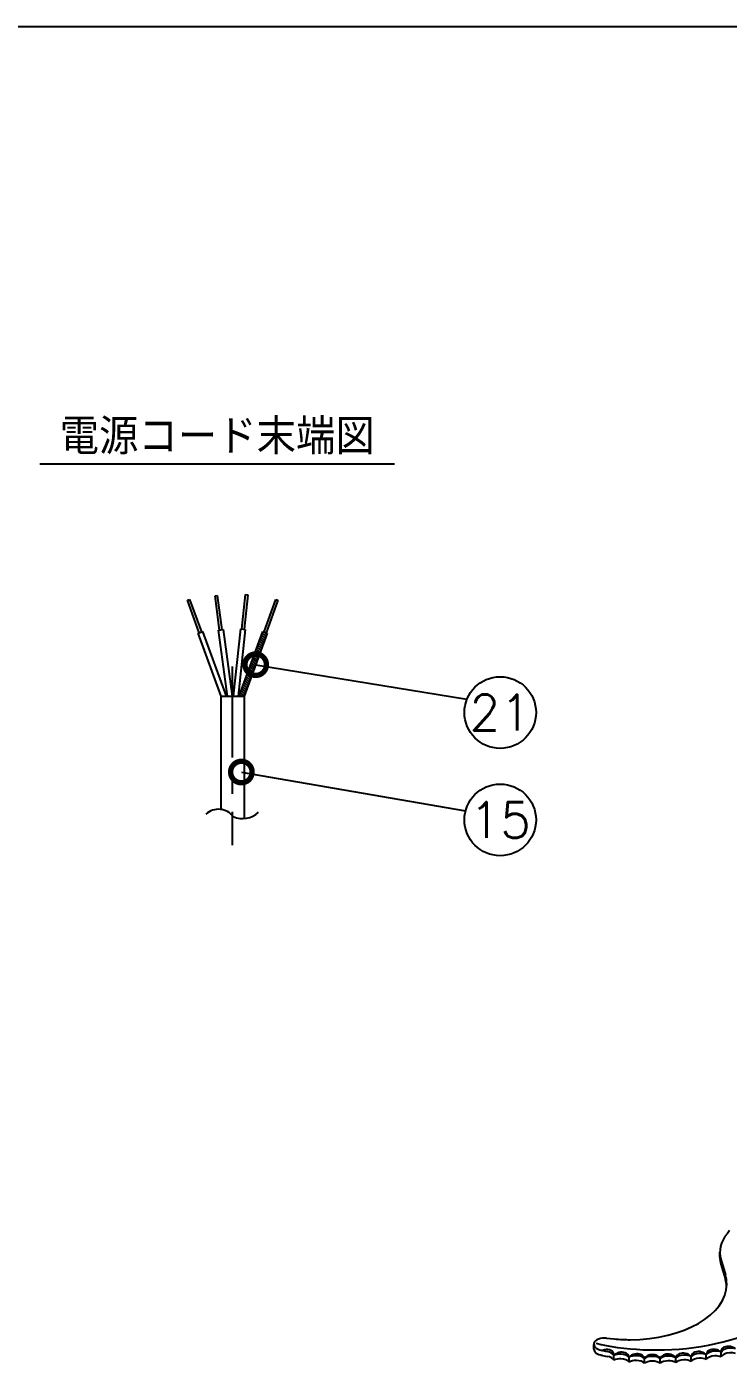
# Model space of a CAD drawing. Extents: x 460 to 8100, y 0 to 5507.
# Drawn here: x 3578 to 4557, y 3640 to 5507 of the extents above; entities that cross this region are included whole.
import ezdxf
from ezdxf.enums import TextEntityAlignment as Align

# ---------------------------------------------------------------- set-up
doc = ezdxf.new("R2010")
doc.units = 0
doc.header["$LTSCALE"] = 4
doc.linetypes.add('CENTER', pattern=[50.8, 31.75, -6.35, 6.35, -6.35])
doc.layers.get('0').update_dxf_attribs({"linetype": 'CONTINUOUS'})
for name, color, linetype in [('DANMEN', 7, 'CONTINUOUS'), ('SIYOU', 7, 'CONTINUOUS'), ('SUNPOU', 7, 'CONTINUOUS'), ('WAKU', 7, 'CONTINUOUS')]:
    doc.layers.add(name, color=color, linetype=linetype)
doc.styles.get("Standard").update_dxf_attribs({"font": 'romans.shx', "bigfont": 'extfont.shx'})
doc.dimstyles.get("Standard").update_dxf_attribs({"dimscale": 20, "dimtxt": 2, "dimasz": 3, "dimexe": 1, "dimexo": 1, "dimgap": 0.6, "dimtad": 3, "dimdec": 0, "dimzin": 0, "dimdsep": 46, "dimtxsty": 'STANDARD', "dimblk1": 'OPEN', "dimblk2": 'OPEN', "dimsah": 1, "dimcen": 1.5, "dimadec": 0, "dimazin": 0, "dimtfac": 1, "dimtdec": 0, "dimtmove": 0, "dimatfit": 0, "dimldrblk": 'DOTSMALL', "dimfxl": 1, "dimtvp": 1, "dimtolj": 1, "dimtzin": 0, "dimarcsym": 0})

# ---------------------------------------------------------------- blocks, each defined once
blk = doc.blocks.new('_DotSmall')
at = {"color": 0, "linetype": 'ByBlock', "const_width": 0.5}
blk.add_lwpolyline([(-0.0625, 0, 1), (0.0625, 0, 1)], format="xyb", close=True, dxfattribs=at)
blk = doc.blocks.new('_OPEN')
at = {"color": 0, "linetype": 'ByBlock'}
for p, q in [((-1, 0.167), (0, 0)), ((0, 0), (-1, -0.167)), ((0, 0), (-1, 0))]:
    blk.add_line(p, q, dxfattribs=at)

msp = doc.modelspace()

# ---------------------------------------------------------------- linework, layer by layer
at = {"layer": 'DANMEN', "color": 2}
for p, q in [((3802.6, 4705.9), (3805.6, 4707)), ((3819.1, 4660.5), (3802.6, 4705.9)), ((3805.6, 4707), (3822.1, 4661.6)), ((3841, 4712), (3844.1, 4712.4)), ((3847.5, 4664.1), (3841, 4712)), ((3844.1, 4712.4), (3850.7, 4664.5)), ((3878.5, 4665.6), (3883.6, 4713.7)), ((3886.8, 4713.3), (3881.7, 4665.3)), ((3883.6, 4713.7), (3886.8, 4713.3)), ((3909.4, 4661.6), (3925.9, 4707)), ((3928.9, 4705.9), (3912.4, 4660.5)), ((3925.9, 4707), (3928.9, 4705.9)), ((3817.6, 4660), (3823.6, 4662.2)), ((3849.8, 4571.6), (3817.6, 4660)), ((3823.6, 4662.2), (3856.6, 4571.6)), ((3846, 4663.9), (3852.3, 4664.8)), ((3858.6, 4571.6), (3846, 4663.9)), ((3852.3, 4664.8), (3865.1, 4571.6)), ((3867, 4571.6), (3876.9, 4665.8)), ((3883.3, 4665.1), (3873.4, 4571.6)), ((3874.9, 4571.6), (3907.9, 4662.2)), ((3876.9, 4665.8), (3883.3, 4665.1)), ((3913.9, 4660), (3881.8, 4571.6)), ((3903.9, 4651), (3909.3, 4647.2)), ((3904.9, 4653.8), (3910.3, 4650)), ((3905.9, 4656.6), (3911.3, 4652.8)), ((3906.9, 4659.4), (3912.3, 4655.6)), ((3907.9, 4662.2), (3913.9, 4660)), ((3907.9, 4662.2), (3913.3, 4658.4)), ((3896.8, 4631.6), (3902.2, 4627.8)), ((3897.8, 4634.4), (3903.2, 4630.6)), ((3898.8, 4637.2), (3904.2, 4633.4)), ((3899.8, 4639.9), (3905.3, 4636.1)), ((3900.8, 4642.7), (3906.3, 4638.9)), ((3901.8, 4645.5), (3907.3, 4641.7)), ((3902.9, 4648.3), (3908.3, 4644.5)), ((3889.7, 4612.2), (3895.1, 4608.4)), ((3890.7, 4614.9), (3896.2, 4611.1)), ((3891.7, 4617.7), (3897.2, 4613.9)), ((3892.8, 4620.5), (3898.2, 4616.7)), ((3893.8, 4623.3), (3899.2, 4619.5)), ((3894.8, 4626), (3900.2, 4622.2)), ((3895.8, 4628.8), (3901.2, 4625)), ((3883.7, 4595.5), (3889.1, 4591.7)), ((3884.7, 4598.3), (3890.1, 4594.5)), ((3885.7, 4601), (3891.1, 4597.2)), ((3886.7, 4603.8), (3892.1, 4600)), ((3887.7, 4606.6), (3893.1, 4602.8)), ((3888.7, 4609.4), (3894.1, 4605.6)), ((3876.6, 4576), (3882, 4572.2)), ((3877.6, 4578.8), (3883, 4575)), ((3878.6, 4581.6), (3884, 4577.8)), ((3879.6, 4584.4), (3885, 4580.6)), ((3880.6, 4587.2), (3886, 4583.4)), ((3881.6, 4589.9), (3887.1, 4586.1)), ((3882.6, 4592.7), (3888.1, 4588.9)), ((3849.8, 4413.5), (3849.8, 4571.6)), ((3849.8, 4571.6), (3881.8, 4571.6)), ((3875.6, 4573.3), (3878, 4571.6)), ((3881.8, 4571.6), (3881.8, 4401)), ((4559.2, 3825.3), (4556.2, 3821.3)), ((4545.7, 3788.3), (4545.7, 3795)), ((4547.2, 3785.1), (4553.4, 3763.4)), ((4547.2, 3778.4), (4553.4, 3756.7)), ((4369.6, 3659.6), (4369.6, 3666.3)), ((4387.3, 3674.9), (4398.2, 3673.8)), ((4379.6, 3658.1), (4388.6, 3656.2)), ((4379.6, 3651.4), (4388.6, 3649.5)), ((4397.5, 3644.2), (4397.5, 3650.9)), ((4419.1, 3641.6), (4419.1, 3648.3)), ((4440.6, 3639.9), (4440.6, 3646.5)), ((4462.3, 3639.9), (4462.3, 3646.5)), ((4484, 3640.8), (4484, 3647.4)), ((4505.5, 3642.5), (4505.5, 3649.2)), ((4526.7, 3645.1), (4526.7, 3651.8)), ((4547.4, 3648.8), (4547.4, 3655.5))]:
    msp.add_line(p, q, dxfattribs=at)
at = {"layer": 'DANMEN', "color": 2, "linetype": 'CENTER'}
msp.add_line((3865.1, 4613.2), (3865.1, 4363.5), dxfattribs=at)
at = {"layer": 'DANMEN', "color": 2}
for centre, radius, start, end in [((3845.7, 4387.8), 26, 37.1256, 132.0711), ((3879.2, 4433.6), 32.7, 246.9296, 313.0785)]:
    msp.add_arc(centre, radius, start, end, dxfattribs=at)
for points in [[(4556.2, 3821.3), (4546.3, 3809.5), (4543.7, 3796.8), (4547.2, 3785.1)], [(4545.7, 3788.3), (4545.7, 3784.9), (4546.3, 3781.4), (4547.2, 3778.4)], [(4555.2, 3750.6), (4555.2, 3755.1), (4554.6, 3759.5), (4553.4, 3763.4)], [(4555.1, 3747.3), (4554.9, 3750.6), (4554.3, 3753.9), (4553.4, 3756.7)], [(4373, 3667.8), (4443, 3649.4), (4599.3, 3651.9), (4657.7, 3735.6)], [(4369.6, 3666.3), (4369.6, 3662.1), (4374.6, 3658.7), (4381.5, 3657.8)], [(4369.6, 3659.6), (4369.6, 3655.5), (4374.6, 3652), (4381.5, 3651.1)], [(4397.5, 3650.9), (4396.4, 3653.3), (4392.9, 3655.3), (4388.6, 3656.2)], [(4397.5, 3644.2), (4396.4, 3646.6), (4392.9, 3648.6), (4388.6, 3649.5)]]:
    msp.add_open_spline(points, degree=3, dxfattribs=at)
for points, knots in [([(4398.2, 3673.8), (4405.9, 3673.1), (4413.6, 3672.8), (4420.4, 3672.8), (4494.9, 3672.8), (4555.2, 3707.6), (4555.2, 3750.6)], [0, 0, 0, 0, 1, 1, 1, 2, 2, 2, 2]), ([(4387.3, 3674.9), (4386.4, 3675), (4385.6, 3675), (4384.8, 3675), (4376.4, 3675), (4369.6, 3671.1), (4369.6, 3666.3)], [0, 0, 0, 0, 1, 1, 1, 2, 2, 2, 2]), ([(4397.5, 3650.9), (4397.7, 3652), (4397.6, 3653), (4397.3, 3653.9), (4395.7, 3658.5), (4388.8, 3660.3), (4382, 3657.9), (4381.7, 3657.8), (4381.5, 3657.8), (4381.3, 3657.7)], [0, 0, 0, 0, 1, 1, 1, 2, 2, 2, 3, 3, 3, 3]), ([(4547.4, 3655.5), (4545.8, 3656.8), (4543.9, 3657.9), (4541.9, 3658.5), (4535.2, 3660.6), (4528.6, 3658.5), (4527, 3653.7), (4526.8, 3653.1), (4526.7, 3652.4), (4526.7, 3651.8)], [0, 0, 0, 0, 1, 1, 1, 2, 2, 2, 3, 3, 3, 3]), ([(4567.6, 3660.2), (4566.1, 3661.2), (4564.5, 3662), (4563, 3662.5), (4556.1, 3664.8), (4549.3, 3662.9), (4547.7, 3658.3), (4547.4, 3657.4), (4547.3, 3656.4), (4547.4, 3655.5)], [0, 0, 0, 0, 1, 1, 1, 2, 2, 2, 3, 3, 3, 3]), ([(4567.6, 3660.2), (4565.1, 3661), (4562.2, 3661.3), (4559.4, 3661.1), (4553.6, 3660.7), (4548.8, 3658.4), (4547.4, 3655.5)], [0, 0, 0, 0, 1, 1, 1, 2, 2, 2, 2]), ([(4419.1, 3648.3), (4419.1, 3648.5), (4419, 3648.7), (4419, 3648.9), (4417.6, 3653.9), (4411.1, 3656.5), (4404.5, 3654.7), (4401.8, 3653.9), (4399.5, 3652.6), (4397.9, 3650.9)], [0, 0, 0, 0, 1, 1, 1, 2, 2, 2, 3, 3, 3, 3]), ([(4419.1, 3648.3), (4417, 3650.8), (4412.4, 3652.4), (4407.4, 3652.6), (4403.7, 3652.7), (4400.3, 3652.1), (4397.9, 3650.9)], [0, 0, 0, 0, 1, 1, 1, 2, 2, 2, 2]), ([(4419.1, 3641.6), (4417, 3644.1), (4412.4, 3645.7), (4407.4, 3645.9), (4403.7, 3646.1), (4400.3, 3645.4), (4397.9, 3644.2)], [0, 0, 0, 0, 1, 1, 1, 2, 2, 2, 2]), ([(4440.6, 3646.5), (4439.1, 3651.4), (4433.1, 3654.1), (4426.9, 3652.8), (4423.6, 3652.1), (4420.9, 3650.4), (4419.1, 3648.3)], [0, 0, 0, 0, 1, 1, 1, 2, 2, 2, 2]), ([(4440.6, 3646.5), (4438.4, 3648.8), (4433.9, 3650.2), (4429.2, 3650.4), (4425.2, 3650.5), (4421.5, 3649.7), (4419.1, 3648.3)], [0, 0, 0, 0, 1, 1, 1, 2, 2, 2, 2]), ([(4440.6, 3639.9), (4438.4, 3642.2), (4433.9, 3643.6), (4429.2, 3643.7), (4425.2, 3643.8), (4421.6, 3643), (4419.1, 3641.6)], [0, 0, 0, 0, 1, 1, 1, 2, 2, 2, 2]), ([(4462.3, 3646.6), (4460.3, 3650.1), (4456, 3652.2), (4451.4, 3652.3), (4446.7, 3652.3), (4442.5, 3649.9), (4440.6, 3646.6)], [0, 0, 0, 0, 1, 1, 1, 2, 2, 2, 2]), ([(4462.3, 3646.5), (4459.8, 3648.4), (4455.7, 3649.4), (4451.5, 3649.5), (4447, 3649.5), (4443, 3648.3), (4440.6, 3646.5)], [0, 0, 0, 0, 1, 1, 1, 2, 2, 2, 2]), ([(4462.3, 3639.9), (4459.8, 3641.8), (4455.7, 3642.8), (4451.5, 3642.8), (4447, 3642.8), (4443, 3641.6), (4440.6, 3639.9)], [0, 0, 0, 0, 1, 1, 1, 2, 2, 2, 2]), ([(4484, 3647.4), (4481.9, 3650.3), (4478.5, 3652.2), (4474.7, 3652.6), (4469.2, 3653.2), (4464.1, 3650.7), (4462.3, 3646.6)], [0, 0, 0, 0, 1, 1, 1, 2, 2, 2, 2]), ([(4484, 3647.4), (4481.4, 3649.1), (4477.5, 3650), (4473.5, 3649.9), (4468.7, 3649.8), (4464.6, 3648.5), (4462.3, 3646.6)], [0, 0, 0, 0, 1, 1, 1, 2, 2, 2, 2]), ([(4484, 3640.8), (4481.4, 3642.4), (4477.5, 3643.3), (4473.5, 3643.2), (4468.7, 3643.2), (4464.6, 3641.8), (4462.3, 3639.9)], [0, 0, 0, 0, 1, 1, 1, 2, 2, 2, 2]), ([(4505.4, 3649.2), (4503.5, 3651.5), (4500.7, 3653), (4497.7, 3653.7), (4491.4, 3655), (4485.4, 3652.3), (4484, 3647.4)], [0, 0, 0, 0, 1, 1, 1, 2, 2, 2, 2]), ([(4505.5, 3649.2), (4502.9, 3650.7), (4499.2, 3651.4), (4495.4, 3651.3), (4490.4, 3651.1), (4486.1, 3649.6), (4484, 3647.4)], [0, 0, 0, 0, 1, 1, 1, 2, 2, 2, 2]), ([(4505.5, 3642.5), (4502.9, 3644), (4499.2, 3644.7), (4495.4, 3644.6), (4490.4, 3644.5), (4486.1, 3642.9), (4484, 3640.8)], [0, 0, 0, 0, 1, 1, 1, 2, 2, 2, 2]), ([(4526.7, 3651.8), (4524.1, 3653.1), (4520.6, 3653.6), (4517.1, 3653.5), (4511.9, 3653.3), (4507.4, 3651.6), (4505.4, 3649.2)], [0, 0, 0, 0, 1, 1, 1, 2, 2, 2, 2]), ([(4526.7, 3645.1), (4524.1, 3646.4), (4520.6, 3647), (4517.1, 3646.8), (4511.9, 3646.6), (4507.4, 3644.9), (4505.4, 3642.5)], [0, 0, 0, 0, 1, 1, 1, 2, 2, 2, 2]), ([(4526.7, 3651.8), (4524.9, 3653.6), (4522.5, 3654.9), (4520, 3655.6), (4513.5, 3657.4), (4507, 3654.9), (4505.6, 3649.9), (4505.5, 3649.6), (4505.5, 3649.4), (4505.5, 3649.2)], [0, 0, 0, 0, 1, 1, 1, 2, 2, 2, 3, 3, 3, 3]), ([(4547.4, 3655.5), (4544.9, 3656.5), (4541.7, 3656.9), (4538.5, 3656.8), (4533, 3656.4), (4528.4, 3654.4), (4526.7, 3651.8)], [0, 0, 0, 0, 1, 1, 1, 2, 2, 2, 2]), ([(4547.4, 3648.8), (4544.9, 3649.9), (4541.7, 3650.3), (4538.5, 3650.1), (4533, 3649.8), (4528.4, 3647.8), (4526.7, 3645.1)], [0, 0, 0, 0, 1, 1, 1, 2, 2, 2, 2]), ([(4567.6, 3653.5), (4565.1, 3654.3), (4562.2, 3654.6), (4559.4, 3654.4), (4553.6, 3654), (4548.8, 3651.7), (4547.4, 3648.8)], [0, 0, 0, 0, 1, 1, 1, 2, 2, 2, 2])]:
    msp.add_open_spline(points, degree=3, knots=knots, dxfattribs=at)
at = {"layer": 'SIYOU', "color": 1}
msp.add_line((4091.6, 4895.7), (3596.5, 4895.7), dxfattribs=at)
at = {"layer": 'SUNPOU'}
for centre in [(4239.1, 4548.9), (4239.1, 4398.9)]:
    msp.add_circle(centre, 50, dxfattribs=at)
at = {"layer": 'WAKU', "color": 6}
msp.add_line((8100, 5507), (460, 5507), dxfattribs=at)

# ---------------------------------------------------------------- texts
at = {"layer": 'SIYOU', "color": 1}
msp.add_text('電源コード末端図', height=50, dxfattribs=at).set_placement((3844.1, 4937.1), align=Align.MIDDLE)
at = {"layer": 'SUNPOU'}
for s, p in [('21', (4239.1, 4548.9)), ('15', (4239.1, 4398.9))]:
    msp.add_text(s, height=50, dxfattribs=at).set_placement(p, align=Align.MIDDLE)

# ---------------------------------------------------------------- leaders
for points in [[(3897.8, 4615.8), (4192.6, 4567.4)], [(3877.8, 4465.8), (4190.7, 4411.5)]]:
    msp.add_leader(points, dimstyle='STANDARD', dxfattribs=at)

doc.saveas('drawing.dxf')
